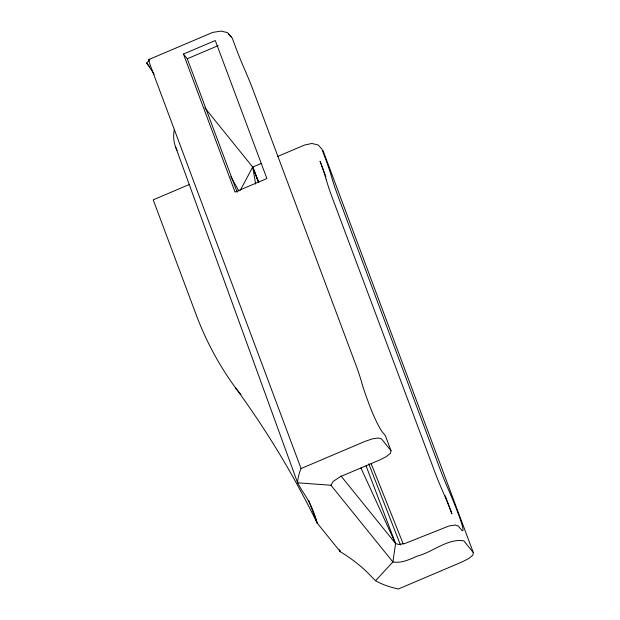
<?xml version="1.0" encoding="UTF-8"?>
<svg xmlns="http://www.w3.org/2000/svg" width="620" height="620" viewBox="0 0 620 620"><rect width="100%" height="100%" fill="white"/><g stroke="black" fill="none" stroke-linecap="round" stroke-linejoin="round"><path stroke-width="0.93" d="M366.04 465.721L395.576 543.554L392.894 561.952L375.534 580.723L372.302 577.507A760.05 276.086 -20.5 0 0 340.279 551.684L317.176 523.094A1042.685 964.426 -38.9 0 0 235.577 387.903A353.036 326.538 -38.9 0 1 196.168 314.735L153.202 199.834L189.526 184.404M228.555 33.945L232.237 38.138L235.949 48.066A48.352 5.41 67 0 0 244.729 69.603L249.341 80.484A48.352 5.41 67 0 1 253.51 91.148L355.593 364.18A48.352 5.41 67 0 1 361.662 382.354A48.352 5.41 67 0 0 367.73 400.528L369.582 405.496A22.754 2.55 67 0 0 382.439 432.078L385.431 435.782L391.003 450.678L390.53 453.135L386.539 456.483L380.083 459.831L340.248 476.726L333.235 481.36L330.933 485.228L297.6 482.825L175.669 147.134M322.997 150.52L473.339 552.629L472.874 555.086L468.875 558.434L462.427 561.782L398.358 589A215.729 78.36 -20.5 0 1 375.534 580.723M240.281 190.263L252.697 167.075L261.485 163.339M154.171 74.214L146.661 62.984L149.125 60.497M148.877 59.52L212.699 32.403L221.115 31.085L227.463 32.604L231.144 36.789M183.45 54.048L215.287 40.525L266.887 178.521L235.042 192.053L183.45 54.048L187.256 58.76L237.165 192.246M187.256 58.76L218.209 45.609M277.31 156.612L304.567 145.034L311.876 143.468L318.223 144.987L321.912 149.172L325.624 159.1A50.623 5.665 67 0 1 331.685 177.274A50.6 5.665 67 0 0 337.931 195.935L439.836 468.488A48.352 5.41 67 0 0 448.617 490.025A48.352 5.41 67 0 1 457.405 511.57L459.257 516.53A22.754 2.55 67 0 1 461.249 529.658L458.257 525.962L455.072 525.055L449.089 525.938L404.744 543.57L398.761 544.461L395.576 543.554L340.907 475.858M308.706 500.425L317.176 523.094A760.05 276.086 -20.5 0 0 301.785 490.203L297.6 482.825A197.199 71.633 -20.5 0 1 301.072 468.542L365.141 441.324L372.318 438.882L378.308 437.991L381.486 438.898L391.003 450.678M204.825 107.802L252.697 167.075L258.796 182.35M146.661 62.984L149.691 66.735M473.339 552.629L463.83 540.849C447.764 538.106 432.388 552.35 417.493 556.016C409.774 559.349 401.535 563.51 392.894 561.952L330.933 485.228M235.577 387.903L241.048 394.676M230.849 176.723L238.917 191.069M360.902 467.914L395.576 543.554M371.14 463.582L402.008 540.857A22.754 2.55 67 0 1 403.101 543.88M255.665 184.125L252.697 167.075L258.687 182.404M368.729 463.791L400.474 544.964M252.697 167.075L258.532 182.458M320.168 161.417L325.926 176.824M445.175 495.76L451.949 513.887A48.352 5.41 67 0 0 443.168 492.342A48.352 5.41 67 0 1 434.387 470.805L332.483 198.253A50.6 5.665 67 0 1 326.236 179.591M339.597 549.878L340.272 551.692A1042.685 964.426 -38.9 0 0 339.442 549.994M301.072 468.542L150.73 66.433A11.377 1.271 67 0 1 149.738 59.869M177.111 150.257A215.59 78.314 -20.5 0 1 174.305 129.479M320.06 161.285A50.623 5.665 67 0 1 326.12 179.374"/></g></svg>
